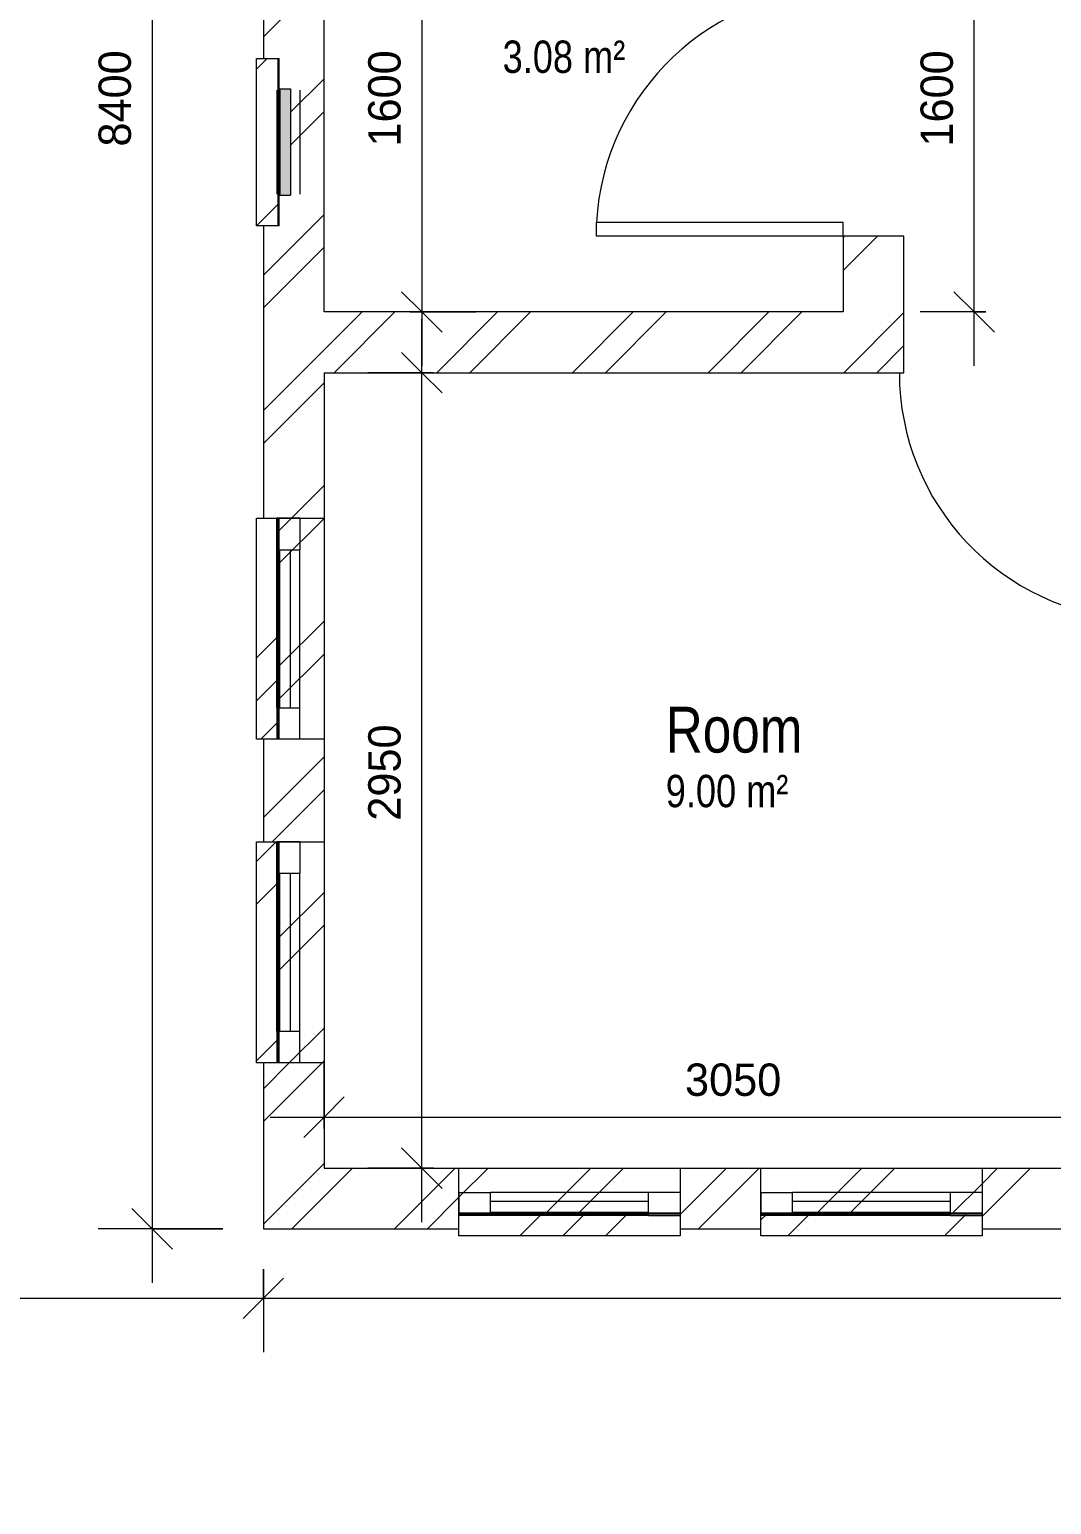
# Model space of a CAD drawing. Header units: millimetres. Extents: x -72672 to -42677, y -7093 to 15979.
# Drawn here: x -62419 to -58629, y 4758 to 10228 of the extents above; entities that cross this region are included whole.
import ezdxf

# ---------------------------------------------------------------- set-up
doc = ezdxf.new("R2010")
doc.units = ezdxf.units.MM
for name, color, linetype, lineweight in [('A-ANNO-DIMS', 211, 'Continuous', 9), ('A-ANNO-DIMS-100', 211, 'Continuous', 9), ('A-AREA-IDEN', 2, 'Continuous', 9), ('A-DETL-GENF', 92, 'Continuous', 9), ('A-DOOR', 31, 'Continuous', 9), ('A-GLAZ', 151, 'Continuous', 9), ('A-WALL', 113, 'Continuous', 9), ('A-WALL-PATT', 111, 'Continuous', 9)]:
    doc.layers.add(name, color=color, linetype=linetype, lineweight=lineweight)
doc.styles.add('Arial', font='arial.ttf', dxfattribs={"width": 0.8, "height": 120})
doc.styles.add('Arial_1', font='arial.ttf', dxfattribs={"width": 0.8, "height": 170})
doc.styles.add('Bell MT', font='BELL.TTF', dxfattribs={"height": 120})
doc.dimstyles.new('Diagonal_-_2_5mm_Arial', dxfattribs={"dimscale": 304.8, "dimtxt": 125.013856, "dimasz": 0.492126, "dimexe": 0.656168, "dimexo": 0.492126, "dimgap": 0.098425, "dimtad": 1, "dimdec": 0, "dimzin": 0, "dimdsep": 46, "dimtxsty": 'Bell MT', "dimblk1": 'OBLIQUE', "dimblk2": 'OBLIQUE', "dimsah": 1, "dimcen": 0.09, "dimdle": 0.656168, "dimazin": 0, "dimtfac": 1, "dimtdec": 4, "dimtix": 1, "dimtmove": 0, "dimatfit": 3, "dimfxl": 1, "dimtvp": 1, "dimtolj": 1, "dimtzin": 0, "dimarcsym": 2})
pattern_1 = [(45, (-58800, 0), (-251.447, 251.447), []), (45, (-58800, 381), (-251.447, 251.447), [])]

# ---------------------------------------------------------------- blocks, each defined once
blk = doc.blocks.new('M_Single-Flush - 900 X 21OO-375508-Level 1')
at = {"layer": 'A-DOOR', "lineweight": 18}
for p, q in [((399, -112.5), (399, -1027.8)), ((450, -112.5), (399, -112.5)), ((450, -112.5), (450, -1027.8)), ((450, -1027.8), (399, -1027.8))]:
    blk.add_line(p, q, dxfattribs=at)
at = {"layer": 'A-DOOR'}
blk.add_arc((450, -112.5), 916.7, 180, 266.8107, dxfattribs=at)
blk = doc.blocks.new('Schueco AWS 75 SI_ type 1 triple glass 40mm - Schueco 900-601795-Level 1')
at = {"layer": 'A-GLAZ'}
h = blk.add_hatch(dxfattribs=at)
h.set_pattern_fill('FP_10', color=90, style=0, pattern_type=2)
h.set_pattern_definition([(224.93, (-1492, 5920.75), (449.01, -447.92), []), (224.93, (-1650.8, 5920.75), (-0.002, -895.84), []), (224.93, (-1333.3, 5920.75), (-0.002, -895.84), [])])
h.paths.add_polyline_path([(535, 137.8), (-285, 137.8), (-285, 57.6), (535, 57.6), (535, 112.5)])
h = blk.add_hatch(dxfattribs=at)
h.set_pattern_fill('FP_11', color=90, style=0, pattern_type=2)
h.set_pattern_definition([(225, (-1492, 5892.85), (449.01, -449.01), []), (225, (-1650.8, 5892.85), (6e-14, -898.026), []), (225, (-1333.3, 5892.85), (6e-14, -898.026), [])])
h.paths.add_polyline_path([(535, 57.6), (-285, 57.6), (-285, 54.6), (535, 54.6)])
at = {"layer": 'A-DETL-GENF'}
for p, q in [((-168, 62.5), (-285, 62.5)), ((-285, -22.5), (-285, 62.5)), ((-168, 62.5), (-168, -22.5)), ((418, 62.5), (535, 62.5)), ((418, 62.5), (418, -22.5)), ((535, -22.5), (535, 62.5)), ((-285, -22.5), (-168, -22.5)), ((535, -22.5), (418, -22.5))]:
    blk.add_line(p, q, dxfattribs=at)
at = {"layer": 'A-GLAZ', "color": 90}
for p, q in [((-285, 112.5), (-285, 137.8)), ((-285, 137.8), (535, 137.8)), ((535, 137.8), (535, 112.5)), ((-285, 57.6), (535, 57.6)), ((-285, 54.6), (535, 54.6))]:
    blk.add_line(p, q, dxfattribs=at)
at = {"layer": 'A-GLAZ'}
for p, q in [((-168, 62.5), (418, 62.5)), ((-168, -22.5), (418, -22.5))]:
    blk.add_line(p, q, dxfattribs=at)
at = {"layer": 'A-GLAZ', "lineweight": 18}
for p, q in [((-168, 51.4), (418.1, 51.4)), ((-168, 11.4), (418, 11.4))]:
    blk.add_line(p, q, dxfattribs=at)
blk = doc.blocks.new('Schueco AWS 75 SI_ type 1 triple glass 40mm - Schueco 900-V4-Level 1')
at = {"layer": 'A-GLAZ'}
h = blk.add_hatch(dxfattribs=at)
h.set_pattern_fill('FP_12', color=90, style=0, pattern_type=2)
h.set_pattern_definition([(224.93, (-372, 5920.75), (449.01, -447.92), []), (224.93, (-530.8, 5920.75), (-0.002, -895.84), []), (224.93, (-213.3, 5920.75), (-0.002, -895.84), [])])
h.paths.add_polyline_path([(535, 137.8), (-285, 137.8), (-285, 57.6), (535, 57.6), (535, 112.5)])
h = blk.add_hatch(dxfattribs=at)
h.set_pattern_fill('FP_13', color=90, style=0, pattern_type=2)
h.set_pattern_definition([(225, (-372, 5892.85), (449.01, -449.01), []), (225, (-530.8, 5892.85), (6e-14, -898.026), []), (225, (-213.3, 5892.85), (6e-14, -898.026), [])])
h.paths.add_polyline_path([(535, 57.6), (-285, 57.6), (-285, 54.6), (535, 54.6)])
at = {"layer": 'A-DETL-GENF'}
for p, q in [((-168, 62.5), (-285, 62.5)), ((-285, -22.5), (-285, 62.5)), ((-168, 62.5), (-168, -22.5)), ((418, 62.5), (535, 62.5)), ((418, 62.5), (418, -22.5)), ((535, -22.5), (535, 62.5)), ((-285, -22.5), (-168, -22.5)), ((535, -22.5), (418, -22.5))]:
    blk.add_line(p, q, dxfattribs=at)
at = {"layer": 'A-GLAZ', "color": 90}
for p, q in [((-285, 112.5), (-285, 137.8)), ((-285, 137.8), (535, 137.8)), ((535, 137.8), (535, 112.5)), ((-285, 57.6), (535, 57.6)), ((-285, 54.6), (535, 54.6))]:
    blk.add_line(p, q, dxfattribs=at)
at = {"layer": 'A-GLAZ'}
for p, q in [((-168, 62.5), (418, 62.5)), ((-168, -22.5), (418, -22.5))]:
    blk.add_line(p, q, dxfattribs=at)
at = {"layer": 'A-GLAZ', "lineweight": 18}
for p, q in [((-168, 51.4), (418.1, 51.4)), ((-168, 11.4), (418, 11.4))]:
    blk.add_line(p, q, dxfattribs=at)
blk = doc.blocks.new('Schueco AWS 75 SI_ type 1 triple glass 40mm - Schueco 900-V5-Level 1')
at = {"layer": 'A-GLAZ'}
h = blk.add_hatch(dxfattribs=at)
h.set_pattern_fill('FP_14', color=90, style=0, pattern_type=2)
h.set_pattern_definition([(315.07, (-6681, -2570.1), (449.01, 447.92), []), (315.07, (-6681, -2728.5), (898.026, 0.002), []), (315.07, (-6681, -2411.75), (898.026, 0.002), [])])
h.paths.add_polyline_path([(-285, 112.5), (-285, 57.6), (535, 57.6), (535, 137.8), (-285, 137.8)])
h = blk.add_hatch(dxfattribs=at)
h.set_pattern_fill('FP_15', color=90, style=0, pattern_type=2)
h.set_pattern_definition([(315, (-6681, -2639.5), (449.013, 449.013), []), (315, (-6681, -2798.3), (898.026, 0), []), (315, (-6681, -2480.8), (898.026, 0), [])])
h.paths.add_polyline_path([(-285, 57.6), (-285, 54.6), (535, 54.6), (535, 57.6)])
at = {"layer": 'A-DETL-GENF'}
for p, q in [((-168, 62.5), (-285, 62.5)), ((-285, -22.5), (-285, 62.5)), ((-168, 62.5), (-168, -22.5)), ((418, 62.5), (535, 62.5)), ((418, 62.5), (418, -22.5)), ((535, -22.5), (535, 62.5)), ((-285, -22.5), (-168, -22.5)), ((535, -22.5), (418, -22.5))]:
    blk.add_line(p, q, dxfattribs=at)
at = {"layer": 'A-GLAZ', "color": 90}
for p, q in [((-285, 112.5), (-285, 137.8)), ((-285, 137.8), (535, 137.8)), ((535, 137.8), (535, 112.5)), ((-285, 57.6), (535, 57.6)), ((-285, 54.6), (535, 54.6))]:
    blk.add_line(p, q, dxfattribs=at)
at = {"layer": 'A-GLAZ'}
for p, q in [((-168, 62.5), (418, 62.5)), ((-168, -22.5), (418, -22.5))]:
    blk.add_line(p, q, dxfattribs=at)
at = {"layer": 'A-GLAZ', "lineweight": 18}
for p, q in [((-168, 51.4), (418.1, 51.4)), ((-168, 11.4), (418, 11.4))]:
    blk.add_line(p, q, dxfattribs=at)
blk = doc.blocks.new('Schueco AWS 75 SI_ type 1 triple glass 40mm - Schueco 900-V6-Level 1')
at = {"layer": 'A-GLAZ'}
h = blk.add_hatch(dxfattribs=at)
h.set_pattern_fill('FP_16', color=90, style=0, pattern_type=2)
h.set_pattern_definition([(315.07, (-7881, -2570.1), (449.01, 447.92), []), (315.07, (-7881, -2728.5), (898.026, 0.002), []), (315.07, (-7881, -2411.75), (898.026, 0.002), [])])
h.paths.add_polyline_path([(-285, 112.5), (-285, 57.6), (535, 57.6), (535, 137.8), (-285, 137.8)])
h = blk.add_hatch(dxfattribs=at)
h.set_pattern_fill('FP_17', color=90, style=0, pattern_type=2)
h.set_pattern_definition([(315, (-7881, -2639.5), (449.013, 449.013), []), (315, (-7881, -2798.3), (898.026, 0), []), (315, (-7881, -2480.8), (898.026, 0), [])])
h.paths.add_polyline_path([(-285, 57.6), (-285, 54.6), (535, 54.6), (535, 57.6)])
at = {"layer": 'A-DETL-GENF'}
for p, q in [((-168, 62.5), (-285, 62.5)), ((-285, -22.5), (-285, 62.5)), ((-168, 62.5), (-168, -22.5)), ((418, 62.5), (535, 62.5)), ((418, 62.5), (418, -22.5)), ((535, -22.5), (535, 62.5)), ((-285, -22.5), (-168, -22.5)), ((535, -22.5), (418, -22.5))]:
    blk.add_line(p, q, dxfattribs=at)
at = {"layer": 'A-GLAZ', "color": 90}
for p, q in [((-285, 112.5), (-285, 137.8)), ((-285, 137.8), (535, 137.8)), ((535, 137.8), (535, 112.5)), ((-285, 57.6), (535, 57.6)), ((-285, 54.6), (535, 54.6))]:
    blk.add_line(p, q, dxfattribs=at)
at = {"layer": 'A-GLAZ'}
for p, q in [((-168, 62.5), (418, 62.5)), ((-168, -22.5), (418, -22.5))]:
    blk.add_line(p, q, dxfattribs=at)
at = {"layer": 'A-GLAZ', "lineweight": 18}
for p, q in [((-168, 51.4), (418.1, 51.4)), ((-168, 11.4), (418, 11.4))]:
    blk.add_line(p, q, dxfattribs=at)
blk = doc.blocks.new('Schueco AWS 75 SI_ type 1 triple glass 40mm - Schueco 600x1100-602990-Level 1')
at = {"layer": 'A-GLAZ'}
h = blk.add_hatch(dxfattribs=at)
h.set_pattern_fill('FP_19', color=90, style=0, pattern_type=2)
h.set_pattern_definition([(135, (9935.35, 2639.5), (-449.013, -449.013), []), (135, (9935.35, 2798.3), (-898.026, 6e-14), []), (135, (9935.35, 2480.8), (-898.026, 6e-14), [])])
h.paths.add_polyline_path([(435, -54.6), (-185, -54.6), (-185, -57.6), (435, -57.6)])
blk.add_hatch(color=90, dxfattribs=at).paths.add_polyline_path([(322, -11.4), (-72, -11.4), (-72, -51.4), (322, -51.4)])
h = blk.add_hatch(dxfattribs=at)
h.set_pattern_fill('FP_18', color=90, style=0, pattern_type=2)
h.set_pattern_definition([(135.07, (9935.35, 2505.74), (-446.82, -450.105), []), (135.07, (9935.35, 2664.1), (-895.835, -2.187), []), (135.07, (9935.35, 2347.4), (-895.835, -2.187), [])])
h.paths.add_polyline_path([(435, -137.8), (435, -57.6), (-185, -57.6), (-185, -137.8)])
for p, q in [((-68, 22.5), (318, 22.5)), ((-72, -11.4), (322, -11.4)), ((-72, -51.4), (-72, -11.4)), ((322, -51.4), (-72, -51.4)), ((322, -51.4), (322, -11.4)), ((-68, -62.5), (318, -62.5))]:
    blk.add_line(p, q, dxfattribs=at)
at = {"layer": 'A-GLAZ', "color": 90}
for p, q in [((-185, -57.6), (-185, -54.6)), ((435, -54.6), (-185, -54.6)), ((435, -54.6), (435, -57.6)), ((-185, -137.8), (-185, -57.6)), ((435, -57.6), (-185, -57.6)), ((435, -57.6), (435, -137.8)), ((435, -137.8), (-185, -137.8))]:
    blk.add_line(p, q, dxfattribs=at)
at = {"layer": 'A-GLAZ', "lineweight": 18}
for p, q in [((-68, -11.4), (318, -11.4)), ((-68, -51.4), (318.1, -51.4))]:
    blk.add_line(p, q, dxfattribs=at)
blk = doc.blocks.new('DIMBLOCK26-Level 1')
at = {"layer": 'A-ANNO-DIMS-100'}
for p, q in [((-60964.6, 10980.4), (-60964.6, 8980.4)), ((-60964.6, 10780.4), (-61039.6, 10855.4)), ((-61008.5, 10780.4), (-60764.6, 10780.4)), ((-60964.6, 10780.4), (-61008.5, 10780.4)), ((-60964.6, 10780.4), (-60889.6, 10705.4)), ((-60964.6, 9180.4), (-61039.6, 9255.4)), ((-61008.5, 9180.4), (-60764.6, 9180.4)), ((-60964.6, 9180.4), (-61008.5, 9180.4)), ((-60964.6, 9180.4), (-60889.6, 9105.4))]:
    blk.add_line(p, q, dxfattribs=at)
at = {"layer": 'A-ANNO-DIMS-100', "color": 0, "insert": (-61163.3, 9793.9), "char_height": 120, "width": 447.507, "attachment_point": 1, "rotation": 90, "line_spacing_factor": 1.048845, "style": 'Bell MT'}
blk.add_mtext('1600', dxfattribs=at)
blk = doc.blocks.new('_Oblique')
at = {"color": 0, "linetype": 'ByBlock', "lineweight": -2}
blk.add_line((-0.5, -0.5), (0.5, 0.5), dxfattribs=at)
blk = doc.blocks.new('DIMBLOCK29-Level 1')
at = {"layer": 'A-ANNO-DIMS-100'}
for p, q in [((-58916.3, 8980.4), (-58916.3, 10980.4)), ((-58916.3, 10780.4), (-58991.3, 10855.4)), ((-58872.4, 10780.4), (-59116.3, 10780.4)), ((-58916.3, 10780.4), (-58841.3, 10705.4)), ((-58916.3, 10780.4), (-58872.4, 10780.4)), ((-58916.3, 9180.4), (-58991.3, 9255.4)), ((-58872.4, 9180.4), (-59116.3, 9180.4)), ((-58916.3, 9180.4), (-58841.3, 9105.4)), ((-58916.3, 9180.4), (-58872.4, 9180.4))]:
    blk.add_line(p, q, dxfattribs=at)
at = {"layer": 'A-ANNO-DIMS-100', "color": 0, "insert": (-59115.1, 9793.9), "char_height": 120, "width": 447.507, "attachment_point": 1, "rotation": 90, "line_spacing_factor": 1.048845, "style": 'Bell MT'}
blk.add_mtext('1600', dxfattribs=at)
blk = doc.blocks.new('DIMBLOCK30-Level 1')
at = {"layer": 'A-ANNO-DIMS-100'}
for p, q in [((-60964.6, 5805.4), (-60964.6, 9155.4)), ((-60964.6, 8955.4), (-61039.6, 9030.4)), ((-60920.6, 8955.4), (-61164.6, 8955.4)), ((-60964.6, 8955.4), (-60889.6, 8880.4)), ((-60964.6, 8955.4), (-60920.6, 8955.4)), ((-60964.6, 6005.4), (-61039.6, 6080.4)), ((-60920.6, 6005.4), (-61164.6, 6005.4)), ((-60964.6, 6005.4), (-60889.6, 5930.4)), ((-60964.6, 6005.4), (-60920.6, 6005.4))]:
    blk.add_line(p, q, dxfattribs=at)
at = {"layer": 'A-ANNO-DIMS-100', "color": 0, "insert": (-61163.3, 7293.9), "char_height": 120, "width": 447.507, "attachment_point": 1, "rotation": 90, "line_spacing_factor": 1.048845, "style": 'Bell MT'}
blk.add_mtext('2950', dxfattribs=at)
blk = doc.blocks.new('DIMBLOCK31-Level 1')
at = {"layer": 'A-ANNO-DIMS-100'}
for p, q in [((-61327, 6150.9), (-61327, 6394.8)), ((-58277, 6150.9), (-58277, 6394.8)), ((-61327, 6194.8), (-61252, 6269.8)), ((-58277, 6194.8), (-58202, 6269.8)), ((-61527, 6194.8), (-58077, 6194.8)), ((-61327, 6194.8), (-61402, 6119.8)), ((-61327, 6194.8), (-61327, 6150.9)), ((-58277, 6194.8), (-58352, 6119.8)), ((-58277, 6194.8), (-58277, 6150.9))]:
    blk.add_line(p, q, dxfattribs=at)
at = {"layer": 'A-ANNO-DIMS-100', "color": 0, "insert": (-59988.5, 6393.6), "char_height": 120, "width": 447.507, "attachment_point": 1, "line_spacing_factor": 1.048845, "style": 'Bell MT'}
blk.add_mtext('3050', dxfattribs=at)
blk = doc.blocks.new('DIMBLOCK80-Level 1')
at = {"layer": 'A-ANNO-DIMS-100'}
for p, q in [((-61964.6, 14380.4), (-61964.6, 5580.4)), ((-61964.6, 14180.4), (-62039.6, 14255.4)), ((-61702, 14180.4), (-62164.6, 14180.4)), ((-61964.6, 14180.4), (-61889.6, 14105.4)), ((-61964.6, 14180.4), (-61702, 14180.4)), ((-61964.6, 5780.4), (-62039.6, 5855.4)), ((-61702, 5780.4), (-62164.6, 5780.4)), ((-61964.6, 5780.4), (-61889.6, 5705.4)), ((-61964.6, 5780.4), (-61702, 5780.4))]:
    blk.add_line(p, q, dxfattribs=at)
at = {"layer": 'A-ANNO-DIMS-100', "color": 0, "insert": (-62163.3, 9793.9), "char_height": 120, "width": 447.507, "attachment_point": 1, "rotation": 90, "line_spacing_factor": 1.048845, "style": 'Bell MT'}
blk.add_mtext('8400', dxfattribs=at)
blk = doc.blocks.new('DIMBLOCK81-Level 1')
at = {"layer": 'A-ANNO-DIMS-100'}
for p, q in [((-61552, 5630.4), (-61552, 5322.9)), ((-61552, 5522.9), (-61552, 5630.4)), ((-61552, 5522.9), (-61477, 5597.9)), ((-48327, 5630.4), (-48327, 5322.9)), ((-48327, 5522.9), (-48327, 5630.4)), ((-48327, 5522.9), (-48252, 5597.9)), ((-61752, 5522.9), (-48127, 5522.9)), ((-61552, 5522.9), (-61627, 5447.9)), ((-48327, 5522.9), (-48402, 5447.9))]:
    blk.add_line(p, q, dxfattribs=at)
at = {"layer": 'A-ANNO-DIMS-100', "color": 0, "insert": (-55172.6, 5721.6), "char_height": 120, "width": 559.384, "attachment_point": 1, "line_spacing_factor": 1.048845, "style": 'Bell MT'}
blk.add_mtext('13225', dxfattribs=at)
blk = doc.blocks.new('DIMBLOCK83-Level 1')
at = {"layer": 'A-ANNO-DIMS-100'}
for p, q in [((-63768, 4908.2), (-63768, 5722.9)), ((-63768, 5522.9), (-63693, 5597.9)), ((-61552, 5630.4), (-61552, 5322.9)), ((-61552, 5522.9), (-61552, 5630.4)), ((-61552, 5522.9), (-61477, 5597.9)), ((-63968, 5522.9), (-61352, 5522.9)), ((-63768, 5522.9), (-63843, 5447.9)), ((-63768, 5522.9), (-63768, 4908.2)), ((-61552, 5522.9), (-61627, 5447.9))]:
    blk.add_line(p, q, dxfattribs=at)
at = {"layer": 'A-ANNO-DIMS-100', "color": 0, "insert": (-62846.5, 5721.6), "char_height": 120, "width": 447.507, "attachment_point": 1, "line_spacing_factor": 1.048845, "style": 'Bell MT'}
blk.add_mtext('2216', dxfattribs=at)

msp = doc.modelspace()

# ---------------------------------------------------------------- hatches: boundary and pattern name
at = {"layer": 'A-WALL'}
h = msp.add_hatch(dxfattribs=at)
h.set_pattern_fill('FP_1', color=236, style=0, pattern_type=2)
h.set_pattern_definition(pattern_1)
h.paths.add_polyline_path([(-61494.2, 7596), (-61327, 7596), (-61327, 8416), (-61494.2, 8416)])
h = msp.add_hatch(dxfattribs=at)
h.set_pattern_fill('FP_1', color=236, style=0, pattern_type=2)
h.set_pattern_definition(pattern_1)
h.paths.add_polyline_path([(-61494.2, 7596), (-61327, 7596), (-61327, 8416), (-61494.2, 8416)])
h = msp.add_hatch(dxfattribs=at)
h.set_pattern_fill('FP_1', color=236, style=0, pattern_type=2)
h.set_pattern_definition(pattern_1)
h.paths.add_polyline_path([(-61494.2, 6396), (-61327, 6396), (-61327, 7216), (-61494.2, 7216)])
h = msp.add_hatch(dxfattribs=at)
h.set_pattern_fill('FP_1', color=236, style=0, pattern_type=2)
h.set_pattern_definition(pattern_1)
h.paths.add_polyline_path([(-61494.2, 6396), (-61327, 6396), (-61327, 7216), (-61494.2, 7216)])
h = msp.add_hatch(dxfattribs=at)
h.set_pattern_fill('FP_1', color=236, style=0, pattern_type=2)
h.set_pattern_definition(pattern_1)
h.paths.add_polyline_path([(-60007, 5838.2), (-60007, 6005.4), (-60827, 6005.4), (-60827, 5838.2)])
h = msp.add_hatch(dxfattribs=at)
h.set_pattern_fill('FP_1', color=236, style=0, pattern_type=2)
h.set_pattern_definition(pattern_1)
h.paths.add_polyline_path([(-60007, 5838.2), (-60007, 6005.4), (-60827, 6005.4), (-60827, 5838.2)])
h = msp.add_hatch(dxfattribs=at)
h.set_pattern_fill('FP_1', color=236, style=0, pattern_type=2)
h.set_pattern_definition(pattern_1)
h.paths.add_polyline_path([(-58887, 5838.2), (-58887, 6005.4), (-59707, 6005.4), (-59707, 5838.2)])
h = msp.add_hatch(dxfattribs=at)
h.set_pattern_fill('FP_1', color=236, style=0, pattern_type=2)
h.set_pattern_definition(pattern_1)
h.paths.add_polyline_path([(-58887, 5838.2), (-58887, 6005.4), (-59707, 6005.4), (-59707, 5838.2)])
at = {"layer": 'A-WALL-PATT'}
h = msp.add_hatch(dxfattribs=at)
h.set_pattern_fill('FP_1', color=236, style=0, pattern_type=2)
h.set_pattern_definition(pattern_1)
h.paths.add_polyline_path([(-61552, 5780.4), (-61327, 5780.4), (-61327, 6396), (-61552, 6396)])
h.paths.add_polyline_path([(-61327, 7216), (-61327, 7596), (-61552, 7596), (-61552, 7216)])
h.paths.add_polyline_path([(-61552, 8416), (-61327, 8416), (-61327, 11506), (-61552, 11506), (-61552, 10120.4), (-61494.2, 10120.4), (-61494.2, 9500.4), (-61552, 9500.4)])
h.paths.add_polyline_path([(-61450.9, 9613.4), (-61490.9, 9613.4), (-61490.9, 10007.4), (-61450.9, 10007.4)])
h.paths.add_polyline_path([(-61552, 12326), (-61327, 12326), (-61327, 12626), (-61552, 12626)])
h.paths.add_polyline_path([(-61552, 13446), (-61327, 13446), (-61327, 13955.4), (-61552, 13955.4)])
h = msp.add_hatch(dxfattribs=at)
h.set_pattern_fill('FP_1', color=234, style=0, pattern_type=2)
h.set_pattern_definition(pattern_1)
h.paths.add_polyline_path([(-61552, 5780.4), (-61327, 5780.4), (-61327, 6396), (-61552, 6396)])
h.paths.add_polyline_path([(-61327, 7216), (-61327, 7596), (-61552, 7596), (-61552, 7216)])
h.paths.add_polyline_path([(-61552, 8416), (-61327, 8416), (-61327, 11506), (-61552, 11506), (-61552, 10120.4), (-61494.2, 10120.4), (-61494.2, 9500.4), (-61552, 9500.4)])
h.paths.add_polyline_path([(-61450.9, 9613.4), (-61490.9, 9613.4), (-61490.9, 10007.4), (-61450.9, 10007.4)])
h.paths.add_polyline_path([(-61552, 12326), (-61327, 12326), (-61327, 12626), (-61552, 12626)])
h.paths.add_polyline_path([(-61552, 13446), (-61327, 13446), (-61327, 13955.4), (-61552, 13955.4)])
h = msp.add_hatch(dxfattribs=at)
h.set_pattern_fill('FP_1', color=236, style=0, pattern_type=2)
h.set_pattern_definition(pattern_1)
h.paths.add_polyline_path([(-59402, 9180.4), (-59177, 9180.4), (-59177, 9461), (-59402, 9461)])
h.paths.add_polyline_path([(-59177, 10361), (-59177, 10780.4), (-59402, 10780.4), (-59402, 10361)])
h = msp.add_hatch(dxfattribs=at)
h.set_pattern_fill('FP_1', color=234, style=0, pattern_type=2)
h.set_pattern_definition(pattern_1)
h.paths.add_polyline_path([(-59402, 9180.4), (-59177, 9180.4), (-59177, 9461), (-59402, 9461)])
h.paths.add_polyline_path([(-59177, 10361), (-59177, 10780.4), (-59402, 10780.4), (-59402, 10361)])
h = msp.add_hatch(dxfattribs=at)
h.set_pattern_fill('FP_1', color=236, style=0, pattern_type=2)
h.set_pattern_definition(pattern_1)
h.paths.add_polyline_path([(-61327, 8955.4), (-59177, 8955.4), (-59177, 9180.4), (-61327, 9180.4)])
h = msp.add_hatch(dxfattribs=at)
h.set_pattern_fill('FP_1', color=234, style=0, pattern_type=2)
h.set_pattern_definition(pattern_1)
h.paths.add_polyline_path([(-61327, 8955.4), (-59177, 8955.4), (-59177, 9180.4), (-61327, 9180.4)])
h = msp.add_hatch(dxfattribs=at)
h.set_pattern_fill('FP_1', color=236, style=0, pattern_type=2)
h.set_pattern_definition(pattern_1)
h.paths.add_polyline_path([(-61267, 5780.4), (-60827, 5780.4), (-60827, 6005.4), (-61327, 6005.4), (-61327, 5780.4)])
h.paths.add_polyline_path([(-59707, 5780.4), (-59707, 6005.4), (-60007, 6005.4), (-60007, 5780.4)])
h.paths.add_polyline_path([(-58887, 5780.4), (-58052, 5780.4), (-58052, 6005.4), (-58887, 6005.4)])
h = msp.add_hatch(dxfattribs=at)
h.set_pattern_fill('FP_1', color=234, style=0, pattern_type=2)
h.set_pattern_definition(pattern_1)
h.paths.add_polyline_path([(-61267, 5780.4), (-60827, 5780.4), (-60827, 6005.4), (-61327, 6005.4), (-61327, 5780.4)])
h.paths.add_polyline_path([(-59707, 5780.4), (-59707, 6005.4), (-60007, 6005.4), (-60007, 5780.4)])
h.paths.add_polyline_path([(-58887, 5780.4), (-58052, 5780.4), (-58052, 6005.4), (-58887, 6005.4)])

# ---------------------------------------------------------------- linework, layer by layer
at = {"layer": 'A-WALL', "color": 226, "lineweight": 18}
for p, q in [((-61552, 11506), (-61552, 10120.4)), ((-61327, 9180.4), (-61327, 10780.4)), ((-61552, 9500.4), (-61552, 8416)), ((-59177, 9461), (-59402, 9461)), ((-59402, 9461), (-59402, 9180.4)), ((-59177, 8955.4), (-59177, 9461)), ((-59402, 9180.4), (-61327, 9180.4)), ((-61327, 8955.4), (-61327, 6005.4)), ((-61327, 8955.4), (-59177, 8955.4)), ((-61552, 8416), (-61327, 8416)), ((-61552, 7596), (-61552, 7216)), ((-61327, 7596), (-61552, 7596)), ((-61552, 7216), (-61327, 7216)), ((-61552, 6396), (-61552, 5780.4)), ((-61327, 6396), (-61552, 6396)), ((-61327, 6005.4), (-58277, 6005.4)), ((-60827, 5780.4), (-60827, 6005.4)), ((-60007, 6005.4), (-60007, 5780.4)), ((-59707, 5780.4), (-59707, 6005.4)), ((-58887, 6005.4), (-58887, 5780.4)), ((-61552, 5780.4), (-60827, 5780.4)), ((-60007, 5780.4), (-59707, 5780.4)), ((-58887, 5780.4), (-58052, 5780.4))]:
    msp.add_line(p, q, dxfattribs=at)

# ---------------------------------------------------------------- block references
at = {"layer": 'A-DOOR', "color": 7, "rotation": 270.0000000000003}
msp.add_blockref('M_Single-Flush - 900 X 21OO-375508-Level 1', (-59289.5, 9911), dxfattribs=at)
at = {"layer": 'A-DOOR', "color": 7}
msp.add_blockref('M_Single-Flush - 900 X 21OO-375508-Level 1', (-58727, 9067.9), dxfattribs=at)
at = {"layer": 'A-GLAZ', "color": 90}
for name, p, rotation in [('Schueco AWS 75 SI_ type 1 triple glass 40mm - Schueco 600x1100-602990-Level 1', (-61439.5, 9935.4), 270.0000000000003), ('Schueco AWS 75 SI_ type 1 triple glass 40mm - Schueco 900-V6-Level 1', (-61439.5, 7881), 90.00000000000033), ('Schueco AWS 75 SI_ type 1 triple glass 40mm - Schueco 900-V5-Level 1', (-61439.5, 6681), 90.00000000000033), ('Schueco AWS 75 SI_ type 1 triple glass 40mm - Schueco 900-601795-Level 1', (-60292, 5892.9), 180), ('Schueco AWS 75 SI_ type 1 triple glass 40mm - Schueco 900-V4-Level 1', (-59172, 5892.9), 180)]:
    msp.add_blockref(name, p, dxfattribs=dict(at, rotation=rotation))

# ---------------------------------------------------------------- texts
at = {"layer": 'A-AREA-IDEN', "attachment_point": 1}
for s, insert, char_height, width, style in [('3.08 m²', (-60664.8, 10187), 120, 590.042, 'Arial'), ('Room', (-60059.9, 7716.6), 170, 641.35, 'Arial_1'), ('9.00 m²', (-60059.9, 7464), 120, 590.042, 'Arial')]:
    msp.add_mtext(s, dxfattribs=dict(at, insert=insert, char_height=char_height, width=width, style=style))

# ---------------------------------------------------------------- dimensions: what is measured, and where the dimension line sits
at = {"layer": 'A-ANNO-DIMS'}
for base, p1, p2, override, picture, middle in [((-61964.6, 5780.4), (-61552, 14180.4), (-61552, 5780.4), {"dimpost": '<>', "dimfxl": 8400}, 'DIMBLOCK80-Level 1', (-62055.4, 9980.4)), ((-60964.6, 9180.4), (-60858.5, 10780.4), (-60858.5, 9180.4), {"dimpost": '<>', "dimfxl": 1600}, 'DIMBLOCK26-Level 1', (-61055.4, 9980.4)), ((-58916.3, 10780.4), (-59022.4, 9180.4), (-59022.4, 10780.4), {"dimpost": '<>', "dimfxl": 1600}, 'DIMBLOCK29-Level 1', (-59007.2, 9980.4)), ((-60964.6, 8955.4), (-61070.6, 6005.4), (-61070.6, 8955.4), {"dimpost": '<>', "dimfxl": 2950}, 'DIMBLOCK30-Level 1', (-61056.7, 7480.4))]:
    dim = msp.add_linear_dim(base=base, p1=p1, p2=p2, angle=90, dimstyle='Diagonal_-_2_5mm_Arial', override=override, dxfattribs=at)
    dim.commit()
    dim.dimension.update_dxf_attribs({"geometry": picture, "text_midpoint": middle})
for base, p1, p2, override, picture, middle in [((-58277, 6194.8), (-61327, 6300.9), (-58277, 6300.9), {"dimpost": '<>', "dimfxl": 3050}, 'DIMBLOCK31-Level 1', (-59802, 6285.7)), ((-61552, 5522.9), (-63768, 4758.2), (-61552, 5780.4), {"dimpost": '<>', "dimfxl": 2440.359252}, 'DIMBLOCK83-Level 1', (-62660, 5613.7)), ((-48327, 5522.9), (-61552, 5780.4), (-48327, 5780.4), {"dimpost": '<>', "dimfxl": 13225}, 'DIMBLOCK81-Level 1', (-54939.5, 5613.8))]:
    dim = msp.add_linear_dim(base=base, p1=p1, p2=p2, dimstyle='Diagonal_-_2_5mm_Arial', override=override, dxfattribs=at)
    dim.commit()
    dim.dimension.update_dxf_attribs({"geometry": picture, "text_midpoint": middle})

doc.saveas('drawing.dxf')
